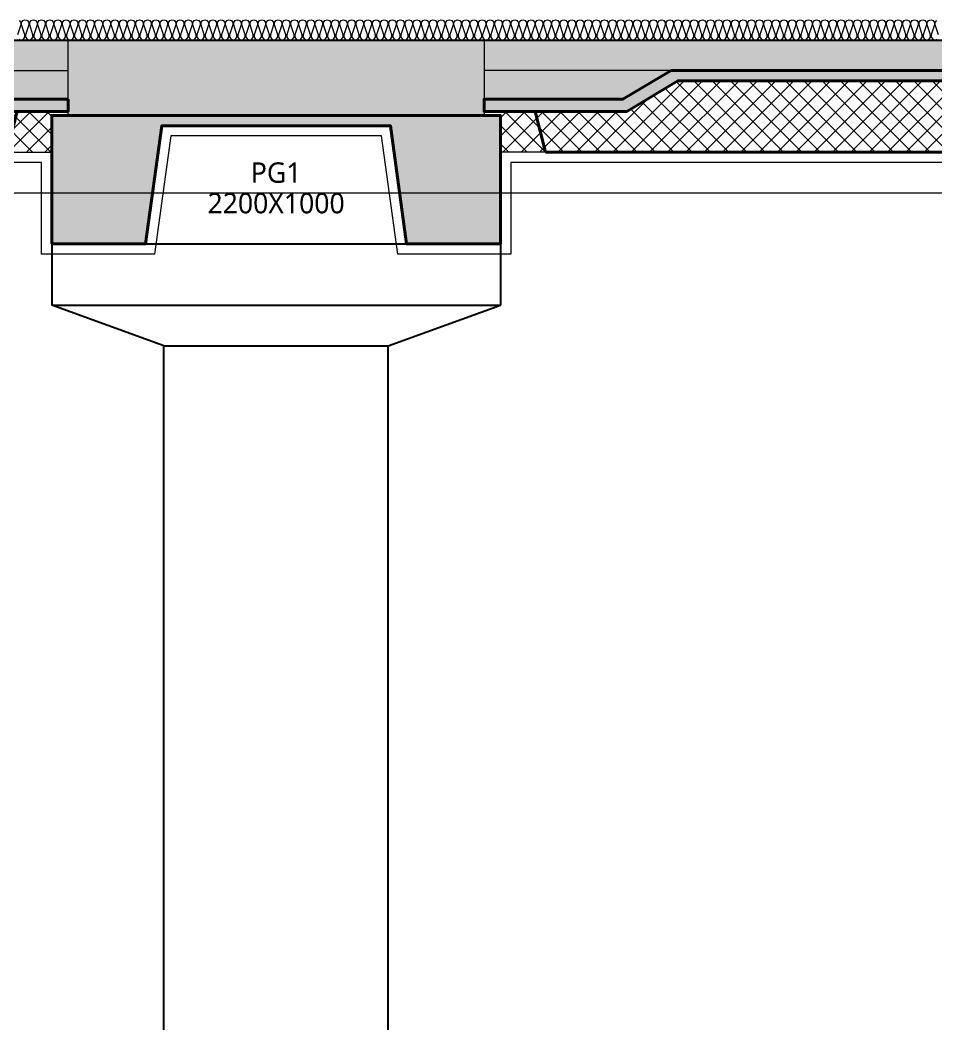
# Model space of a CAD drawing. Header units: millimetres. Extents: x 0 to 420000, y 0 to 297000.
# Drawn here: x 198757 to 203247, y 173424 to 178348 of the extents above; entities that cross this region are included whole.
import ezdxf
from ezdxf.enums import TextEntityAlignment as Align

# ---------------------------------------------------------------- set-up
doc = ezdxf.new("R2010")
doc.units = ezdxf.units.MM
doc.linetypes.add('CEN', pattern=[62, 60, -1, 0, -1])
for name, color, linetype, lineweight in [('A-AXIS-LINE', 1, 'CEN', 15), ('A-CONC-LIN1', 2, 'Continuous', 40), ('A-CONC-LIN2', 7, 'Continuous', 25), ('A-ELEV-LIN2', 7, 'Continuous', 25), ('A-XXXX-INSL1', 15, 'Continuous', 18), ('A-XXXX-INSL2', 8, 'Continuous', 18)]:
    doc.layers.add(name, color=color, linetype=linetype, lineweight=lineweight)
doc.layers.add('A-CONC-SOLD', color=253, linetype='CEN')
doc.layers.add('A-XXXX-NPLT', color=144, linetype='Continuous', lineweight=15, plot=False)
doc.styles.add('맑은고딕', font='')
doc.styles.get('맑은고딕').set_extended_font_data('Malgun Gothic')

# ---------------------------------------------------------------- blocks, each defined once
blk = doc.blocks.new('axis(220316)')
at = {"layer": 'A-AXIS-LINE', "ltscale": 1000}
blk.add_line((4631788.1, -422118.7), (4955413.1, -422118.7), dxfattribs=at)
blk = doc.blocks.new('PG1')
at = {"layer": 'A-CONC-SOLD'}
h = blk.add_hatch(color=256, dxfattribs=at)
h.dxf.hatch_style = 1
h.paths.add_polyline_path([(4800580.6, -237068.7), (4800580.6, -237438.7), (4802620.6, -237438.7), (4802620.6, -237068.7)])
h = blk.add_hatch(color=256, dxfattribs=at)
h.dxf.hatch_style = 1
h.paths.add_polyline_path([(4800500.6, -238068.7), (4800500.6, -237438.7), (4802700.6, -237438.7), (4802700.6, -238068.7), (4802240.6, -238068.7), (4802160.6, -237488.7), (4801040.6, -237488.7), (4800960.6, -238068.7)])
at = {"layer": 'A-CONC-LIN1'}
blk.add_lwpolyline([(4800500.6, -238068.7), (4800500.6, -237438.7), (4802700.6, -237438.7), (4802700.6, -238068.7), (4802240.6, -238068.7), (4802160.6, -237488.7), (4801040.6, -237488.7), (4800960.6, -238068.7), (4800500.6, -238068.7)], dxfattribs=at)
at = {"layer": 'A-CONC-LIN2'}
blk.add_line((4800580.6, -237068.7), (4802620.6, -237068.7), dxfattribs=at)
at = {"layer": 'A-XXXX-NPLT'}
blk.add_lwpolyline([(4802700.6, -238068.7), (4800500.6, -238068.7), (4800500.6, -237438.7), (4800580.6, -237438.7), (4800580.6, -237068.7), (4802620.6, -237068.7), (4802620.6, -237438.7), (4802700.6, -237438.7)], close=True, dxfattribs=at)
at = {"layer": 'A-XXXX-NPLT', "style": '맑은고딕'}
for s, p in [('PG1', (4801600.6, -237718.7)), ('2200X1000', (4801600.6, -237868.7))]:
    blk.add_text(s, height=100, dxfattribs=at).set_placement(p, align=Align.MIDDLE)
blk = doc.blocks.new('PS2(횡)')
at = {"layer": 'A-CONC-SOLD'}
h = blk.add_hatch(color=256, dxfattribs=at)
h.dxf.hatch_style = 1
h.paths.add_polyline_path([(1020, 0), (1020, -290), (1700, -290), (1937.4, -150), (9062.6, -150), (9300, -290), (9980, -290), (9980, 0)])
h = blk.add_hatch(color=256, dxfattribs=at)
h.dxf.hatch_style = 1
h.paths.add_polyline_path([(9980, -290), (9980, -350), (9280, -350), (9030, -200), (1970, -200), (1720, -350), (1020, -350), (1020, -290), (1700, -290), (1937.4, -150), (9062.6, -150), (9300, -290)])
at = {"layer": 'A-XXXX-INSL2'}
h = blk.add_hatch(dxfattribs=at)
h.set_pattern_fill('ANSI37', color=256, scale=20)
h.set_pattern_definition([(45, (-244012.5, -188500), (-44.90128, 44.90128), []), (135, (-244012.5, -188500), (-44.90128, -44.90128), [])])
h.paths.add_polyline_path([(1100, -550), (9900, -550), (9900, -350), (9280, -350), (9030, -200), (1970, -200), (1720, -350), (1100, -350)])
at = {"layer": 'A-CONC-LIN1', "color": 2}
for p, q in [((1320, -550), (1270, -350)), ((9680, -550), (9730, -350)), ((1320, -550), (9680, -550))]:
    blk.add_line(p, q, dxfattribs=at)
blk.add_lwpolyline([(9980, -290), (9980, -350), (9280, -350), (9030, -200), (1970, -200), (1720, -350), (1020, -350), (1020, -290), (1700, -290), (1937.4, -150), (9062.6, -150), (9300, -290)], close=True, dxfattribs=at)
at = {"layer": 'A-CONC-LIN2'}
blk.add_line((1020, 0), (9980, 0), dxfattribs=at)
at = {"layer": 'A-XXXX-INSL2'}
for p, q in [((1320, -550), (1100, -550)), ((9680, -550), (9900, -550))]:
    blk.add_line(p, q, dxfattribs=at)
at = {"layer": 'A-XXXX-NPLT'}
for p, q in [((1937.4, -150), (1020, -150)), ((9062.6, -150), (9980, -150))]:
    blk.add_line(p, q, dxfattribs=at)
at = {"layer": 'A-XXXX-NPLT', "style": '맑은고딕'}
blk.add_text('PS2', height=100, dxfattribs=at).set_placement((5500, -75), align=Align.MIDDLE)
blk = doc.blocks.new('횡3층')
at = {"layer": 'A-ELEV-LIN2'}
for p, q in [((4800500.6, -238318.7), (4802700.6, -238318.7)), ((4800500.6, -238318.7), (4800500.6, -238618.7)), ((4802700.6, -238318.7), (4802700.6, -238618.7)), ((4800500.6, -238618.7), (4802700.6, -238618.7)), ((4801050.6, -238818.7), (4800500.6, -238618.7)), ((4802150.6, -238818.7), (4802700.6, -238618.7)), ((4801050.6, -238818.7), (4802150.6, -238818.7)), ((4801050.6, -247068.7), (4801050.6, -238818.7)), ((4802150.6, -247068.7), (4802150.6, -238818.7))]:
    blk.add_line(p, q, dxfattribs=at)
at = {"layer": 'A-XXXX-INSL1'}
blk.add_lwpolyline([(4811450.6, -237918.7), (4802750.6, -237918.7), (4802750.6, -238368.7), (4802197, -238368.7), (4802117, -237788.7), (4801084.1, -237788.7), (4801004.1, -238368.7), (4800450.6, -238368.7), (4800450.6, -237918.7), (4791750.6, -237918.7)], dxfattribs=at)
at = {"layer": 'A-XXXX-INSL2'}
for points in [[(4800341.6, -237222.7), (4800348.6, -237232.7), (4800348.6, -237243.7), (4800332.6, -237293.7)], [(4800339.6, -237314.7), (4800350.6, -237318.7), (4800361.6, -237314.7), (4800368.6, -237304.7), (4800368.6, -237293.7), (4800352.6, -237243.7), (4800352.6, -237232.7), (4800359.6, -237222.7), (4800370.6, -237218.7), (4800381.6, -237222.7), (4800388.6, -237232.7), (4800388.6, -237243.7), (4800372.6, -237293.7), (4800372.6, -237304.7), (4800379.6, -237314.7), (4800390.6, -237318.7), (4800401.6, -237314.7), (4800408.6, -237304.7), (4800408.6, -237293.7), (4800392.6, -237243.7), (4800392.6, -237232.7), (4800399.6, -237222.7), (4800410.6, -237218.7), (4800421.6, -237222.7), (4800428.6, -237232.7), (4800428.6, -237243.7), (4800412.6, -237293.7), (4800412.6, -237304.7), (4800419.6, -237314.7), (4800430.6, -237318.7), (4800441.6, -237314.7), (4800448.6, -237304.7), (4800448.6, -237293.7), (4800432.6, -237243.7), (4800432.6, -237232.7), (4800439.6, -237222.7), (4800450.6, -237218.7), (4800461.6, -237222.7), (4800468.6, -237232.7), (4800468.6, -237243.7), (4800452.6, -237293.7), (4800452.6, -237304.7), (4800459.6, -237314.7), (4800470.6, -237318.7), (4800481.6, -237314.7), (4800488.6, -237304.7), (4800488.6, -237293.7), (4800472.6, -237243.7), (4800472.6, -237232.7), (4800479.6, -237222.7), (4800490.6, -237218.7), (4800501.6, -237222.7), (4800508.6, -237232.7), (4800508.6, -237243.7), (4800492.6, -237293.7), (4800492.6, -237304.7), (4800499.6, -237314.7), (4800510.6, -237318.7), (4800521.6, -237314.7), (4800528.6, -237304.7), (4800528.6, -237293.7), (4800512.6, -237243.7), (4800512.6, -237232.7), (4800519.6, -237222.7), (4800530.6, -237218.7), (4800541.6, -237222.7), (4800548.6, -237232.7), (4800548.6, -237243.7), (4800532.6, -237293.7), (4800532.6, -237304.7), (4800539.6, -237314.7), (4800550.6, -237318.7), (4800561.6, -237314.7), (4800568.6, -237304.7), (4800568.6, -237293.7), (4800552.6, -237243.7), (4800552.6, -237232.7), (4800559.6, -237222.7), (4800570.6, -237218.7), (4800581.6, -237222.7), (4800588.6, -237232.7), (4800588.6, -237243.7), (4800572.6, -237293.7), (4800572.6, -237304.7), (4800579.6, -237314.7), (4800590.6, -237318.7), (4800601.6, -237314.7), (4800608.6, -237304.7), (4800608.6, -237293.7), (4800592.6, -237243.7), (4800592.6, -237232.7), (4800599.6, -237222.7), (4800610.6, -237218.7), (4800621.6, -237222.7), (4800628.6, -237232.7), (4800628.6, -237243.7), (4800612.6, -237293.7), (4800612.6, -237304.7), (4800619.6, -237314.7), (4800630.6, -237318.7), (4800641.6, -237314.7), (4800648.6, -237304.7), (4800648.6, -237293.7), (4800632.6, -237243.7), (4800632.6, -237232.7), (4800639.6, -237222.7), (4800650.6, -237218.7), (4800661.6, -237222.7), (4800668.6, -237232.7), (4800668.6, -237243.7), (4800652.6, -237293.7), (4800652.6, -237304.7), (4800659.6, -237314.7), (4800670.6, -237318.7), (4800681.6, -237314.7), (4800688.6, -237304.7), (4800688.6, -237293.7), (4800672.6, -237243.7), (4800672.6, -237232.7), (4800679.6, -237222.7), (4800690.6, -237218.7), (4800701.6, -237222.7), (4800708.6, -237232.7), (4800708.6, -237243.7), (4800692.6, -237293.7), (4800692.6, -237304.7), (4800699.6, -237314.7), (4800710.6, -237318.7), (4800721.6, -237314.7), (4800728.6, -237304.7), (4800728.6, -237293.7), (4800712.6, -237243.7), (4800712.6, -237232.7), (4800719.6, -237222.7), (4800730.6, -237218.7), (4800741.6, -237222.7), (4800748.6, -237232.7), (4800748.6, -237243.7), (4800732.6, -237293.7), (4800732.6, -237304.7), (4800739.6, -237314.7), (4800750.6, -237318.7), (4800761.6, -237314.7), (4800768.6, -237304.7), (4800768.6, -237293.7), (4800752.6, -237243.7), (4800752.6, -237232.7), (4800759.6, -237222.7), (4800770.6, -237218.7), (4800781.6, -237222.7), (4800788.6, -237232.7), (4800788.6, -237243.7), (4800772.6, -237293.7), (4800772.6, -237304.7), (4800779.6, -237314.7), (4800790.6, -237318.7), (4800801.6, -237314.7), (4800808.6, -237304.7), (4800808.6, -237293.7), (4800792.6, -237243.7), (4800792.6, -237232.7), (4800799.6, -237222.7), (4800810.6, -237218.7), (4800821.6, -237222.7), (4800828.6, -237232.7), (4800828.6, -237243.7), (4800812.6, -237293.7), (4800812.6, -237304.7), (4800819.6, -237314.7), (4800830.6, -237318.7), (4800841.6, -237314.7), (4800848.6, -237304.7), (4800848.6, -237293.7), (4800832.6, -237243.7), (4800832.6, -237232.7), (4800839.6, -237222.7), (4800850.6, -237218.7), (4800861.6, -237222.7), (4800868.6, -237232.7), (4800868.6, -237243.7), (4800852.6, -237293.7), (4800852.6, -237304.7), (4800859.6, -237314.7), (4800870.6, -237318.7), (4800881.6, -237314.7), (4800888.6, -237304.7), (4800888.6, -237293.7), (4800872.6, -237243.7), (4800872.6, -237232.7), (4800879.6, -237222.7), (4800890.6, -237218.7), (4800901.6, -237222.7), (4800908.6, -237232.7), (4800908.6, -237243.7), (4800892.6, -237293.7), (4800892.6, -237304.7), (4800899.6, -237314.7), (4800910.6, -237318.7), (4800921.6, -237314.7), (4800928.6, -237304.7), (4800928.6, -237293.7), (4800912.6, -237243.7), (4800912.6, -237232.7), (4800919.6, -237222.7), (4800930.6, -237218.7), (4800941.6, -237222.7), (4800948.6, -237232.7), (4800948.6, -237243.7), (4800932.6, -237293.7), (4800932.6, -237304.7), (4800939.6, -237314.7), (4800950.6, -237318.7), (4800961.6, -237314.7), (4800968.6, -237304.7), (4800968.6, -237293.7), (4800952.6, -237243.7), (4800952.6, -237232.7), (4800959.6, -237222.7), (4800970.6, -237218.7), (4800981.6, -237222.7), (4800988.6, -237232.7), (4800988.6, -237243.7), (4800972.6, -237293.7), (4800972.6, -237304.7), (4800979.6, -237314.7), (4800990.6, -237318.7), (4801001.6, -237314.7), (4801008.6, -237304.7), (4801008.6, -237293.7), (4800992.6, -237243.7), (4800992.6, -237232.7), (4800999.6, -237222.7), (4801010.6, -237218.7), (4801021.6, -237222.7), (4801028.6, -237232.7), (4801028.6, -237243.7), (4801012.6, -237293.7), (4801012.6, -237304.7), (4801019.6, -237314.7), (4801030.6, -237318.7), (4801041.6, -237314.7), (4801048.6, -237304.7), (4801048.6, -237293.7), (4801032.6, -237243.7), (4801032.6, -237232.7), (4801039.6, -237222.7), (4801050.6, -237218.7), (4801061.6, -237222.7), (4801068.6, -237232.7), (4801068.6, -237243.7), (4801052.6, -237293.7), (4801052.6, -237304.7), (4801059.6, -237314.7), (4801070.6, -237318.7), (4801081.6, -237314.7), (4801088.6, -237304.7), (4801088.6, -237293.7), (4801072.6, -237243.7), (4801072.6, -237232.7), (4801079.6, -237222.7), (4801090.6, -237218.7), (4801101.6, -237222.7), (4801108.6, -237232.7), (4801108.6, -237243.7), (4801092.6, -237293.7), (4801092.6, -237304.7), (4801099.6, -237314.7), (4801110.6, -237318.7), (4801121.6, -237314.7), (4801128.6, -237304.7), (4801128.6, -237293.7), (4801112.6, -237243.7), (4801112.6, -237232.7), (4801119.6, -237222.7), (4801130.6, -237218.7), (4801141.6, -237222.7), (4801148.6, -237232.7), (4801148.6, -237243.7), (4801132.6, -237293.7), (4801132.6, -237304.7), (4801139.6, -237314.7), (4801150.6, -237318.7), (4801161.6, -237314.7), (4801168.6, -237304.7), (4801168.6, -237293.7), (4801152.6, -237243.7), (4801152.6, -237232.7), (4801159.6, -237222.7), (4801170.6, -237218.7), (4801181.6, -237222.7), (4801188.6, -237232.7), (4801188.6, -237243.7), (4801172.6, -237293.7), (4801172.6, -237304.7), (4801179.6, -237314.7), (4801190.6, -237318.7), (4801201.6, -237314.7), (4801208.6, -237304.7), (4801208.6, -237293.7), (4801192.6, -237243.7), (4801192.6, -237232.7), (4801199.6, -237222.7), (4801210.6, -237218.7), (4801221.6, -237222.7), (4801228.6, -237232.7), (4801228.6, -237243.7), (4801212.6, -237293.7), (4801212.6, -237304.7), (4801219.6, -237314.7), (4801230.6, -237318.7), (4801241.6, -237314.7), (4801248.6, -237304.7), (4801248.6, -237293.7), (4801232.6, -237243.7), (4801232.6, -237232.7), (4801239.6, -237222.7), (4801250.6, -237218.7), (4801261.6, -237222.7), (4801268.6, -237232.7), (4801268.6, -237243.7), (4801252.6, -237293.7), (4801252.6, -237304.7), (4801259.6, -237314.7), (4801270.6, -237318.7), (4801281.6, -237314.7), (4801288.6, -237304.7), (4801288.6, -237293.7), (4801272.6, -237243.7), (4801272.6, -237232.7), (4801279.6, -237222.7), (4801290.6, -237218.7), (4801301.6, -237222.7), (4801308.6, -237232.7), (4801308.6, -237243.7), (4801292.6, -237293.7), (4801292.6, -237304.7), (4801299.6, -237314.7), (4801310.6, -237318.7), (4801321.6, -237314.7), (4801328.6, -237304.7), (4801328.6, -237293.7), (4801312.6, -237243.7), (4801312.6, -237232.7), (4801319.6, -237222.7), (4801330.6, -237218.7), (4801341.6, -237222.7), (4801348.6, -237232.7), (4801348.6, -237243.7), (4801332.6, -237293.7), (4801332.6, -237304.7), (4801339.6, -237314.7), (4801350.6, -237318.7), (4801361.6, -237314.7), (4801368.6, -237304.7), (4801368.6, -237293.7), (4801352.6, -237243.7), (4801352.6, -237232.7), (4801359.6, -237222.7), (4801370.6, -237218.7), (4801381.6, -237222.7), (4801388.6, -237232.7), (4801388.6, -237243.7), (4801372.6, -237293.7), (4801372.6, -237304.7), (4801379.6, -237314.7), (4801390.6, -237318.7), (4801401.6, -237314.7), (4801408.6, -237304.7), (4801408.6, -237293.7), (4801392.6, -237243.7), (4801392.6, -237232.7), (4801399.6, -237222.7), (4801410.6, -237218.7), (4801421.6, -237222.7), (4801428.6, -237232.7), (4801428.6, -237243.7), (4801412.6, -237293.7), (4801412.6, -237304.7), (4801419.6, -237314.7), (4801430.6, -237318.7), (4801441.6, -237314.7), (4801448.6, -237304.7), (4801448.6, -237293.7), (4801432.6, -237243.7), (4801432.6, -237232.7), (4801439.6, -237222.7), (4801450.6, -237218.7), (4801461.6, -237222.7), (4801468.6, -237232.7), (4801468.6, -237243.7), (4801452.6, -237293.7), (4801452.6, -237304.7), (4801459.6, -237314.7), (4801470.6, -237318.7), (4801481.6, -237314.7), (4801488.6, -237304.7), (4801488.6, -237293.7), (4801472.6, -237243.7), (4801472.6, -237232.7), (4801479.6, -237222.7), (4801490.6, -237218.7), (4801501.6, -237222.7), (4801508.6, -237232.7), (4801508.6, -237243.7), (4801492.6, -237293.7), (4801492.6, -237304.7), (4801499.6, -237314.7), (4801510.6, -237318.7), (4801521.6, -237314.7), (4801528.6, -237304.7), (4801528.6, -237293.7), (4801512.6, -237243.7), (4801512.6, -237232.7), (4801519.6, -237222.7), (4801530.6, -237218.7), (4801541.6, -237222.7), (4801548.6, -237232.7), (4801548.6, -237243.7), (4801532.6, -237293.7), (4801532.6, -237304.7), (4801539.6, -237314.7), (4801550.6, -237318.7), (4801561.6, -237314.7), (4801568.6, -237304.7), (4801568.6, -237293.7), (4801552.6, -237243.7), (4801552.6, -237232.7), (4801559.6, -237222.7), (4801570.6, -237218.7), (4801581.6, -237222.7), (4801588.6, -237232.7), (4801588.6, -237243.7), (4801572.6, -237293.7), (4801572.6, -237304.7), (4801579.6, -237314.7), (4801590.6, -237318.7), (4801601.6, -237314.7), (4801608.6, -237304.7), (4801608.6, -237293.7), (4801592.6, -237243.7), (4801592.6, -237232.7), (4801599.6, -237222.7), (4801610.6, -237218.7), (4801621.6, -237222.7), (4801628.6, -237232.7), (4801628.6, -237243.7), (4801612.6, -237293.7), (4801612.6, -237304.7), (4801619.6, -237314.7), (4801630.6, -237318.7), (4801641.6, -237314.7), (4801648.6, -237304.7), (4801648.6, -237293.7), (4801632.6, -237243.7), (4801632.6, -237232.7), (4801639.6, -237222.7), (4801650.6, -237218.7), (4801661.6, -237222.7), (4801668.6, -237232.7), (4801668.6, -237243.7), (4801652.6, -237293.7), (4801652.6, -237304.7), (4801659.6, -237314.7), (4801670.6, -237318.7), (4801681.6, -237314.7), (4801688.6, -237304.7), (4801688.6, -237293.7), (4801672.6, -237243.7), (4801672.6, -237232.7), (4801679.6, -237222.7), (4801690.6, -237218.7), (4801701.6, -237222.7), (4801708.6, -237232.7), (4801708.6, -237243.7), (4801692.6, -237293.7), (4801692.6, -237304.7), (4801699.6, -237314.7), (4801710.6, -237318.7), (4801721.6, -237314.7), (4801728.6, -237304.7), (4801728.6, -237293.7), (4801712.6, -237243.7), (4801712.6, -237232.7), (4801719.6, -237222.7), (4801730.6, -237218.7), (4801741.6, -237222.7), (4801748.6, -237232.7), (4801748.6, -237243.7), (4801732.6, -237293.7), (4801732.6, -237304.7), (4801739.6, -237314.7), (4801750.6, -237318.7), (4801761.6, -237314.7), (4801768.6, -237304.7), (4801768.6, -237293.7), (4801752.6, -237243.7), (4801752.6, -237232.7), (4801759.6, -237222.7), (4801770.6, -237218.7), (4801781.6, -237222.7), (4801788.6, -237232.7), (4801788.6, -237243.7), (4801772.6, -237293.7), (4801772.6, -237304.7), (4801779.6, -237314.7), (4801790.6, -237318.7), (4801801.6, -237314.7), (4801808.6, -237304.7), (4801808.6, -237293.7), (4801792.6, -237243.7), (4801792.6, -237232.7), (4801799.6, -237222.7), (4801810.6, -237218.7), (4801821.6, -237222.7), (4801828.6, -237232.7), (4801828.6, -237243.7), (4801812.6, -237293.7), (4801812.6, -237304.7), (4801819.6, -237314.7), (4801830.6, -237318.7), (4801841.6, -237314.7), (4801848.6, -237304.7), (4801848.6, -237293.7), (4801832.6, -237243.7), (4801832.6, -237232.7), (4801839.6, -237222.7), (4801850.6, -237218.7), (4801861.6, -237222.7), (4801868.6, -237232.7), (4801868.6, -237243.7), (4801852.6, -237293.7), (4801852.6, -237304.7), (4801859.6, -237314.7), (4801870.6, -237318.7), (4801881.6, -237314.7), (4801888.6, -237304.7), (4801888.6, -237293.7), (4801872.6, -237243.7), (4801872.6, -237232.7), (4801879.6, -237222.7), (4801890.6, -237218.7), (4801901.6, -237222.7), (4801908.6, -237232.7), (4801908.6, -237243.7), (4801892.6, -237293.7), (4801892.6, -237304.7), (4801899.6, -237314.7), (4801910.6, -237318.7), (4801921.6, -237314.7), (4801928.6, -237304.7), (4801928.6, -237293.7), (4801912.6, -237243.7), (4801912.6, -237232.7), (4801919.6, -237222.7), (4801930.6, -237218.7), (4801941.6, -237222.7), (4801948.6, -237232.7), (4801948.6, -237243.7), (4801932.6, -237293.7), (4801932.6, -237304.7), (4801939.6, -237314.7), (4801950.6, -237318.7), (4801961.6, -237314.7), (4801968.6, -237304.7), (4801968.6, -237293.7), (4801952.6, -237243.7), (4801952.6, -237232.7), (4801959.6, -237222.7), (4801970.6, -237218.7), (4801981.6, -237222.7), (4801988.6, -237232.7), (4801988.6, -237243.7), (4801972.6, -237293.7), (4801972.6, -237304.7), (4801979.6, -237314.7), (4801990.6, -237318.7), (4802001.6, -237314.7), (4802008.6, -237304.7), (4802008.6, -237293.7), (4801992.6, -237243.7), (4801992.6, -237232.7), (4801999.6, -237222.7), (4802010.6, -237218.7), (4802021.6, -237222.7), (4802028.6, -237232.7), (4802028.6, -237243.7), (4802012.6, -237293.7), (4802012.6, -237304.7), (4802019.6, -237314.7), (4802030.6, -237318.7), (4802041.6, -237314.7), (4802048.6, -237304.7), (4802048.6, -237293.7), (4802032.6, -237243.7), (4802032.6, -237232.7), (4802039.6, -237222.7), (4802050.6, -237218.7), (4802061.6, -237222.7), (4802068.6, -237232.7), (4802068.6, -237243.7), (4802052.6, -237293.7), (4802052.6, -237304.7), (4802059.6, -237314.7), (4802070.6, -237318.7), (4802081.6, -237314.7), (4802088.6, -237304.7), (4802088.6, -237293.7), (4802072.6, -237243.7), (4802072.6, -237232.7), (4802079.6, -237222.7), (4802090.6, -237218.7), (4802101.6, -237222.7), (4802108.6, -237232.7), (4802108.6, -237243.7), (4802092.6, -237293.7), (4802092.6, -237304.7), (4802099.6, -237314.7), (4802110.6, -237318.7), (4802121.6, -237314.7), (4802128.6, -237304.7), (4802128.6, -237293.7), (4802112.6, -237243.7), (4802112.6, -237232.7), (4802119.6, -237222.7), (4802130.6, -237218.7), (4802141.6, -237222.7), (4802148.6, -237232.7), (4802148.6, -237243.7), (4802132.6, -237293.7), (4802132.6, -237304.7), (4802139.6, -237314.7), (4802150.6, -237318.7), (4802161.6, -237314.7), (4802168.6, -237304.7), (4802168.6, -237293.7), (4802152.6, -237243.7), (4802152.6, -237232.7), (4802159.6, -237222.7), (4802170.6, -237218.7), (4802181.6, -237222.7), (4802188.6, -237232.7), (4802188.6, -237243.7), (4802172.6, -237293.7), (4802172.6, -237304.7), (4802179.6, -237314.7), (4802190.6, -237318.7), (4802201.6, -237314.7), (4802208.6, -237304.7), (4802208.6, -237293.7), (4802192.6, -237243.7), (4802192.6, -237232.7), (4802199.6, -237222.7), (4802210.6, -237218.7), (4802221.6, -237222.7), (4802228.6, -237232.7), (4802228.6, -237243.7), (4802212.6, -237293.7), (4802212.6, -237304.7), (4802219.6, -237314.7), (4802230.6, -237318.7), (4802241.6, -237314.7), (4802248.6, -237304.7), (4802248.6, -237293.7), (4802232.6, -237243.7), (4802232.6, -237232.7), (4802239.6, -237222.7), (4802250.6, -237218.7), (4802261.6, -237222.7), (4802268.6, -237232.7), (4802268.6, -237243.7), (4802252.6, -237293.7), (4802252.6, -237304.7), (4802259.6, -237314.7), (4802270.6, -237318.7), (4802281.6, -237314.7), (4802288.6, -237304.7), (4802288.6, -237293.7), (4802272.6, -237243.7), (4802272.6, -237232.7), (4802279.6, -237222.7), (4802290.6, -237218.7), (4802301.6, -237222.7), (4802308.6, -237232.7), (4802308.6, -237243.7), (4802292.6, -237293.7), (4802292.6, -237304.7), (4802299.6, -237314.7), (4802310.6, -237318.7), (4802321.6, -237314.7), (4802328.6, -237304.7), (4802328.6, -237293.7), (4802312.6, -237243.7), (4802312.6, -237232.7), (4802319.6, -237222.7), (4802330.6, -237218.7), (4802341.6, -237222.7), (4802348.6, -237232.7), (4802348.6, -237243.7), (4802332.6, -237293.7), (4802332.6, -237304.7), (4802339.6, -237314.7), (4802350.6, -237318.7), (4802361.6, -237314.7), (4802368.6, -237304.7), (4802368.6, -237293.7), (4802352.6, -237243.7), (4802352.6, -237232.7), (4802359.6, -237222.7), (4802370.6, -237218.7), (4802381.6, -237222.7), (4802388.6, -237232.7), (4802388.6, -237243.7), (4802372.6, -237293.7), (4802372.6, -237304.7), (4802379.6, -237314.7), (4802390.6, -237318.7), (4802401.6, -237314.7), (4802408.6, -237304.7), (4802408.6, -237293.7), (4802392.6, -237243.7), (4802392.6, -237232.7), (4802399.6, -237222.7), (4802410.6, -237218.7), (4802421.6, -237222.7), (4802428.6, -237232.7), (4802428.6, -237243.7), (4802412.6, -237293.7), (4802412.6, -237304.7), (4802419.6, -237314.7), (4802430.6, -237318.7), (4802441.6, -237314.7), (4802448.6, -237304.7), (4802448.6, -237293.7), (4802432.6, -237243.7), (4802432.6, -237232.7), (4802439.6, -237222.7), (4802450.6, -237218.7), (4802461.6, -237222.7), (4802468.6, -237232.7), (4802468.6, -237243.7), (4802452.6, -237293.7), (4802452.6, -237304.7), (4802459.6, -237314.7), (4802470.6, -237318.7), (4802481.6, -237314.7), (4802488.6, -237304.7), (4802488.6, -237293.7), (4802472.6, -237243.7), (4802472.6, -237232.7), (4802479.6, -237222.7), (4802490.6, -237218.7), (4802501.6, -237222.7), (4802508.6, -237232.7), (4802508.6, -237243.7), (4802492.6, -237293.7), (4802492.6, -237304.7), (4802499.6, -237314.7), (4802510.6, -237318.7), (4802521.6, -237314.7), (4802528.6, -237304.7), (4802528.6, -237293.7), (4802512.6, -237243.7), (4802512.6, -237232.7), (4802519.6, -237222.7), (4802530.6, -237218.7), (4802541.6, -237222.7), (4802548.6, -237232.7), (4802548.6, -237243.7), (4802532.6, -237293.7), (4802532.6, -237304.7), (4802539.6, -237314.7), (4802550.6, -237318.7), (4802561.6, -237314.7), (4802568.6, -237304.7), (4802568.6, -237293.7), (4802552.6, -237243.7), (4802552.6, -237232.7), (4802559.6, -237222.7), (4802570.6, -237218.7), (4802581.6, -237222.7), (4802588.6, -237232.7), (4802588.6, -237243.7), (4802572.6, -237293.7), (4802572.6, -237304.7), (4802579.6, -237314.7), (4802590.6, -237318.7), (4802601.6, -237314.7), (4802608.6, -237304.7), (4802608.6, -237293.7), (4802592.6, -237243.7), (4802592.6, -237232.7), (4802599.6, -237222.7), (4802610.6, -237218.7), (4802621.6, -237222.7), (4802628.6, -237232.7), (4802628.6, -237243.7), (4802612.6, -237293.7), (4802612.6, -237304.7), (4802619.6, -237314.7), (4802630.6, -237318.7), (4802641.6, -237314.7), (4802648.6, -237304.7), (4802648.6, -237293.7), (4802632.6, -237243.7), (4802632.6, -237232.7), (4802639.6, -237222.7), (4802650.6, -237218.7), (4802661.6, -237222.7), (4802668.6, -237232.7), (4802668.6, -237243.7), (4802652.6, -237293.7), (4802652.6, -237304.7), (4802659.6, -237314.7), (4802670.6, -237318.7), (4802681.6, -237314.7), (4802688.6, -237304.7), (4802688.6, -237293.7), (4802672.6, -237243.7), (4802672.6, -237232.7), (4802679.6, -237222.7), (4802690.6, -237218.7), (4802701.6, -237222.7), (4802708.6, -237232.7), (4802708.6, -237243.7), (4802692.6, -237293.7), (4802692.6, -237304.7), (4802699.6, -237314.7), (4802710.6, -237318.7), (4802721.6, -237314.7), (4802728.6, -237304.7), (4802728.6, -237293.7), (4802712.6, -237243.7), (4802712.6, -237232.7), (4802719.6, -237222.7), (4802730.6, -237218.7), (4802741.6, -237222.7), (4802748.6, -237232.7), (4802748.6, -237243.7), (4802732.6, -237293.7), (4802732.6, -237304.7), (4802739.6, -237314.7), (4802750.6, -237318.7), (4802761.6, -237314.7), (4802768.6, -237304.7), (4802768.6, -237293.7), (4802752.6, -237243.7), (4802752.6, -237232.7), (4802759.6, -237222.7), (4802770.6, -237218.7), (4802781.6, -237222.7), (4802788.6, -237232.7), (4802788.6, -237243.7), (4802772.6, -237293.7), (4802772.6, -237304.7), (4802779.6, -237314.7), (4802790.6, -237318.7), (4802801.6, -237314.7), (4802808.6, -237304.7), (4802808.6, -237293.7), (4802792.6, -237243.7), (4802792.6, -237232.7), (4802799.6, -237222.7), (4802810.6, -237218.7), (4802821.6, -237222.7), (4802828.6, -237232.7), (4802828.6, -237243.7), (4802812.6, -237293.7), (4802812.6, -237304.7), (4802819.6, -237314.7), (4802830.6, -237318.7), (4802841.6, -237314.7), (4802848.6, -237304.7), (4802848.6, -237293.7), (4802832.6, -237243.7), (4802832.6, -237232.7), (4802839.6, -237222.7), (4802850.6, -237218.7), (4802861.6, -237222.7), (4802868.6, -237232.7), (4802868.6, -237243.7), (4802852.6, -237293.7), (4802852.6, -237304.7), (4802859.6, -237314.7), (4802870.6, -237318.7), (4802881.6, -237314.7), (4802888.6, -237304.7), (4802888.6, -237293.7), (4802872.6, -237243.7), (4802872.6, -237232.7), (4802879.6, -237222.7), (4802890.6, -237218.7), (4802901.6, -237222.7), (4802908.6, -237232.7), (4802908.6, -237243.7), (4802892.6, -237293.7), (4802892.6, -237304.7), (4802899.6, -237314.7), (4802910.6, -237318.7), (4802921.6, -237314.7), (4802928.6, -237304.7), (4802928.6, -237293.7), (4802912.6, -237243.7), (4802912.6, -237232.7), (4802919.6, -237222.7), (4802930.6, -237218.7), (4802941.6, -237222.7), (4802948.6, -237232.7), (4802948.6, -237243.7), (4802932.6, -237293.7), (4802932.6, -237304.7), (4802939.6, -237314.7), (4802950.6, -237318.7), (4802961.6, -237314.7), (4802968.6, -237304.7), (4802968.6, -237293.7), (4802952.6, -237243.7), (4802952.6, -237232.7), (4802959.6, -237222.7), (4802970.6, -237218.7), (4802981.6, -237222.7), (4802988.6, -237232.7), (4802988.6, -237243.7), (4802972.6, -237293.7), (4802972.6, -237304.7), (4802979.6, -237314.7), (4802990.6, -237318.7), (4803001.6, -237314.7), (4803008.6, -237304.7), (4803008.6, -237293.7), (4802992.6, -237243.7), (4802992.6, -237232.7), (4802999.6, -237222.7), (4803010.6, -237218.7), (4803021.6, -237222.7), (4803028.6, -237232.7), (4803028.6, -237243.7), (4803012.6, -237293.7), (4803012.6, -237304.7), (4803019.6, -237314.7), (4803030.6, -237318.7), (4803041.6, -237314.7), (4803048.6, -237304.7), (4803048.6, -237293.7), (4803032.6, -237243.7), (4803032.6, -237232.7), (4803039.6, -237222.7), (4803050.6, -237218.7), (4803061.6, -237222.7), (4803068.6, -237232.7), (4803068.6, -237243.7), (4803052.6, -237293.7), (4803052.6, -237304.7), (4803059.6, -237314.7), (4803070.6, -237318.7), (4803081.6, -237314.7), (4803088.6, -237304.7), (4803088.6, -237293.7), (4803072.6, -237243.7), (4803072.6, -237232.7), (4803079.6, -237222.7), (4803090.6, -237218.7), (4803101.6, -237222.7), (4803108.6, -237232.7), (4803108.6, -237243.7), (4803092.6, -237293.7), (4803092.6, -237304.7), (4803099.6, -237314.7), (4803110.6, -237318.7), (4803121.6, -237314.7), (4803128.6, -237304.7), (4803128.6, -237293.7), (4803112.6, -237243.7), (4803112.6, -237232.7), (4803119.6, -237222.7), (4803130.6, -237218.7), (4803141.6, -237222.7), (4803148.6, -237232.7), (4803148.6, -237243.7), (4803132.6, -237293.7), (4803132.6, -237304.7), (4803139.6, -237314.7), (4803150.6, -237318.7), (4803161.6, -237314.7), (4803168.6, -237304.7), (4803168.6, -237293.7), (4803152.6, -237243.7), (4803152.6, -237232.7), (4803159.6, -237222.7), (4803170.6, -237218.7), (4803181.6, -237222.7), (4803188.6, -237232.7), (4803188.6, -237243.7), (4803172.6, -237293.7), (4803172.6, -237304.7), (4803179.6, -237314.7), (4803190.6, -237318.7), (4803201.6, -237314.7), (4803208.6, -237304.7), (4803208.6, -237293.7), (4803192.6, -237243.7), (4803192.6, -237232.7), (4803199.6, -237222.7), (4803210.6, -237218.7), (4803221.6, -237222.7), (4803228.6, -237232.7), (4803228.6, -237243.7), (4803212.6, -237293.7), (4803212.6, -237304.7), (4803219.6, -237314.7), (4803230.6, -237318.7), (4803241.6, -237314.7), (4803248.6, -237304.7), (4803248.6, -237293.7), (4803232.6, -237243.7), (4803232.6, -237232.7), (4803239.6, -237222.7), (4803250.6, -237218.7), (4803261.6, -237222.7), (4803268.6, -237232.7), (4803268.6, -237243.7), (4803252.6, -237293.7), (4803252.6, -237304.7), (4803259.6, -237314.7), (4803270.6, -237318.7), (4803281.6, -237314.7), (4803288.6, -237304.7), (4803288.6, -237293.7), (4803272.6, -237243.7), (4803272.6, -237232.7), (4803279.6, -237222.7), (4803290.6, -237218.7), (4803301.6, -237222.7), (4803308.6, -237232.7), (4803308.6, -237243.7), (4803292.6, -237293.7), (4803292.6, -237304.7), (4803299.6, -237314.7), (4803310.6, -237318.7), (4803321.6, -237314.7), (4803328.6, -237304.7), (4803328.6, -237293.7), (4803312.6, -237243.7), (4803312.6, -237232.7), (4803319.6, -237222.7), (4803330.6, -237218.7), (4803341.6, -237222.7), (4803348.6, -237232.7), (4803348.6, -237243.7), (4803332.6, -237293.7), (4803332.6, -237304.7), (4803339.6, -237314.7), (4803350.6, -237318.7), (4803361.6, -237314.7), (4803368.6, -237304.7), (4803368.6, -237293.7), (4803352.6, -237243.7), (4803352.6, -237232.7), (4803359.6, -237222.7), (4803370.6, -237218.7), (4803381.6, -237222.7), (4803388.6, -237232.7), (4803388.6, -237243.7), (4803372.6, -237293.7), (4803372.6, -237304.7), (4803379.6, -237314.7), (4803390.6, -237318.7), (4803401.6, -237314.7), (4803408.6, -237304.7), (4803408.6, -237293.7), (4803392.6, -237243.7), (4803392.6, -237232.7), (4803399.6, -237222.7), (4803410.6, -237218.7), (4803421.6, -237222.7), (4803428.6, -237232.7), (4803428.6, -237243.7), (4803412.6, -237293.7), (4803412.6, -237304.7), (4803419.6, -237314.7), (4803430.6, -237318.7), (4803441.6, -237314.7), (4803448.6, -237304.7), (4803448.6, -237293.7), (4803432.6, -237243.7), (4803432.6, -237232.7), (4803439.6, -237222.7), (4803450.6, -237218.7), (4803461.6, -237222.7), (4803468.6, -237232.7), (4803468.6, -237243.7), (4803452.6, -237293.7), (4803452.6, -237304.7), (4803459.6, -237314.7), (4803470.6, -237318.7), (4803481.6, -237314.7), (4803488.6, -237304.7), (4803488.6, -237293.7), (4803472.6, -237243.7), (4803472.6, -237232.7), (4803479.6, -237222.7), (4803490.6, -237218.7), (4803501.6, -237222.7), (4803508.6, -237232.7), (4803508.6, -237243.7), (4803492.6, -237293.7), (4803492.6, -237304.7), (4803499.6, -237314.7), (4803510.6, -237318.7), (4803521.6, -237314.7), (4803528.6, -237304.7), (4803528.6, -237293.7), (4803512.6, -237243.7), (4803512.6, -237232.7), (4803519.6, -237222.7), (4803530.6, -237218.7), (4803541.6, -237222.7), (4803548.6, -237232.7), (4803548.6, -237243.7), (4803532.6, -237293.7), (4803532.6, -237304.7), (4803539.6, -237314.7), (4803550.6, -237318.7), (4803561.6, -237314.7), (4803568.6, -237304.7), (4803568.6, -237293.7), (4803552.6, -237243.7), (4803552.6, -237232.7), (4803559.6, -237222.7), (4803570.6, -237218.7), (4803581.6, -237222.7), (4803588.6, -237232.7), (4803588.6, -237243.7), (4803572.6, -237293.7), (4803572.6, -237304.7), (4803579.6, -237314.7), (4803590.6, -237318.7), (4803601.6, -237314.7), (4803608.6, -237304.7), (4803608.6, -237293.7), (4803592.6, -237243.7), (4803592.6, -237232.7), (4803599.6, -237222.7), (4803610.6, -237218.7), (4803621.6, -237222.7), (4803628.6, -237232.7), (4803628.6, -237243.7), (4803612.6, -237293.7), (4803612.6, -237304.7), (4803619.6, -237314.7), (4803630.6, -237318.7), (4803641.6, -237314.7), (4803648.6, -237304.7), (4803648.6, -237293.7), (4803632.6, -237243.7), (4803632.6, -237232.7), (4803639.6, -237222.7), (4803650.6, -237218.7), (4803661.6, -237222.7), (4803668.6, -237232.7), (4803668.6, -237243.7), (4803652.6, -237293.7), (4803652.6, -237304.7), (4803659.6, -237314.7), (4803670.6, -237318.7), (4803681.6, -237314.7), (4803688.6, -237304.7), (4803688.6, -237293.7), (4803672.6, -237243.7), (4803672.6, -237232.7), (4803679.6, -237222.7), (4803690.6, -237218.7), (4803701.6, -237222.7), (4803708.6, -237232.7), (4803708.6, -237243.7), (4803692.6, -237293.7), (4803692.6, -237304.7), (4803699.6, -237314.7), (4803710.6, -237318.7), (4803721.6, -237314.7), (4803728.6, -237304.7), (4803728.6, -237293.7), (4803712.6, -237243.7), (4803712.6, -237232.7), (4803719.6, -237222.7), (4803730.6, -237218.7), (4803741.6, -237222.7), (4803748.6, -237232.7), (4803748.6, -237243.7), (4803732.6, -237293.7), (4803732.6, -237304.7), (4803739.6, -237314.7), (4803750.6, -237318.7), (4803761.6, -237314.7), (4803768.6, -237304.7), (4803768.6, -237293.7), (4803752.6, -237243.7), (4803752.6, -237232.7), (4803759.6, -237222.7), (4803770.6, -237218.7), (4803781.6, -237222.7), (4803788.6, -237232.7), (4803788.6, -237243.7), (4803772.6, -237293.7), (4803772.6, -237304.7), (4803779.6, -237314.7), (4803790.6, -237318.7), (4803801.6, -237314.7), (4803808.6, -237304.7), (4803808.6, -237293.7), (4803792.6, -237243.7), (4803792.6, -237232.7), (4803799.6, -237222.7), (4803810.6, -237218.7), (4803821.6, -237222.7), (4803828.6, -237232.7), (4803828.6, -237243.7), (4803812.6, -237293.7), (4803812.6, -237304.7), (4803819.6, -237314.7), (4803830.6, -237318.7), (4803841.6, -237314.7), (4803848.6, -237304.7), (4803848.6, -237293.7), (4803832.6, -237243.7), (4803832.6, -237232.7), (4803839.6, -237222.7), (4803850.6, -237218.7), (4803861.6, -237222.7), (4803868.6, -237232.7), (4803868.6, -237243.7), (4803852.6, -237293.7), (4803852.6, -237304.7), (4803859.6, -237314.7), (4803870.6, -237318.7), (4803881.6, -237314.7), (4803888.6, -237304.7), (4803888.6, -237293.7), (4803872.6, -237243.7), (4803872.6, -237232.7), (4803879.6, -237222.7), (4803890.6, -237218.7), (4803901.6, -237222.7), (4803908.6, -237232.7), (4803908.6, -237243.7), (4803892.6, -237293.7), (4803892.6, -237304.7), (4803899.6, -237314.7), (4803910.6, -237318.7), (4803921.6, -237314.7), (4803928.6, -237304.7), (4803928.6, -237293.7), (4803912.6, -237243.7), (4803912.6, -237232.7), (4803919.6, -237222.7), (4803930.6, -237218.7), (4803941.6, -237222.7), (4803948.6, -237232.7), (4803948.6, -237243.7), (4803932.6, -237293.7), (4803932.6, -237304.7), (4803939.6, -237314.7), (4803950.6, -237318.7), (4803961.6, -237314.7), (4803968.6, -237304.7), (4803968.6, -237293.7), (4803952.6, -237243.7), (4803952.6, -237232.7), (4803959.6, -237222.7), (4803970.6, -237218.7), (4803981.6, -237222.7), (4803988.6, -237232.7), (4803988.6, -237243.7), (4803972.6, -237293.7), (4803972.6, -237304.7), (4803979.6, -237314.7), (4803990.6, -237318.7), (4804001.6, -237314.7), (4804008.6, -237304.7), (4804008.6, -237293.7), (4803992.6, -237243.7), (4803992.6, -237232.7), (4803999.6, -237222.7), (4804010.6, -237218.7), (4804021.6, -237222.7), (4804028.6, -237232.7), (4804028.6, -237243.7), (4804012.6, -237293.7), (4804012.6, -237304.7), (4804019.6, -237314.7), (4804030.6, -237318.7), (4804041.6, -237314.7), (4804048.6, -237304.7), (4804048.6, -237293.7), (4804032.6, -237243.7), (4804032.6, -237232.7), (4804039.6, -237222.7), (4804050.6, -237218.7), (4804061.6, -237222.7), (4804068.6, -237232.7), (4804068.6, -237243.7), (4804052.6, -237293.7), (4804052.6, -237304.7), (4804059.6, -237314.7), (4804070.6, -237318.7), (4804081.6, -237314.7), (4804088.6, -237304.7), (4804088.6, -237293.7), (4804072.6, -237243.7), (4804072.6, -237232.7), (4804079.6, -237222.7), (4804090.6, -237218.7), (4804101.6, -237222.7), (4804108.6, -237232.7), (4804108.6, -237243.7), (4804092.6, -237293.7), (4804092.6, -237304.7), (4804099.6, -237314.7), (4804110.6, -237318.7), (4804121.6, -237314.7), (4804128.6, -237304.7), (4804128.6, -237293.7), (4804112.6, -237243.7), (4804112.6, -237232.7), (4804119.6, -237222.7), (4804130.6, -237218.7), (4804141.6, -237222.7), (4804148.6, -237232.7), (4804148.6, -237243.7), (4804132.6, -237293.7), (4804132.6, -237304.7), (4804139.6, -237314.7), (4804150.6, -237318.7), (4804161.6, -237314.7), (4804168.6, -237304.7), (4804168.6, -237293.7), (4804152.6, -237243.7), (4804152.6, -237232.7), (4804159.6, -237222.7), (4804170.6, -237218.7), (4804181.6, -237222.7), (4804188.6, -237232.7), (4804188.6, -237243.7), (4804172.6, -237293.7), (4804172.6, -237304.7), (4804179.6, -237314.7), (4804190.6, -237318.7), (4804201.6, -237314.7), (4804208.6, -237304.7), (4804208.6, -237293.7), (4804192.6, -237243.7), (4804192.6, -237232.7), (4804199.6, -237222.7), (4804210.6, -237218.7), (4804221.6, -237222.7), (4804228.6, -237232.7), (4804228.6, -237243.7), (4804212.6, -237293.7), (4804212.6, -237304.7), (4804219.6, -237314.7), (4804230.6, -237318.7), (4804241.6, -237314.7), (4804248.6, -237304.7), (4804248.6, -237293.7), (4804232.6, -237243.7), (4804232.6, -237232.7), (4804239.6, -237222.7), (4804250.6, -237218.7), (4804261.6, -237222.7), (4804268.6, -237232.7), (4804268.6, -237243.7), (4804252.6, -237293.7), (4804252.6, -237304.7), (4804259.6, -237314.7), (4804270.6, -237318.7), (4804281.6, -237314.7), (4804288.6, -237304.7), (4804288.6, -237293.7), (4804272.6, -237243.7), (4804272.6, -237232.7), (4804279.6, -237222.7), (4804290.6, -237218.7), (4804301.6, -237222.7), (4804308.6, -237232.7), (4804308.6, -237243.7), (4804292.6, -237293.7), (4804292.6, -237304.7), (4804299.6, -237314.7), (4804310.6, -237318.7), (4804321.6, -237314.7), (4804328.6, -237304.7), (4804328.6, -237293.7), (4804312.6, -237243.7), (4804312.6, -237232.7), (4804319.6, -237222.7), (4804330.6, -237218.7), (4804341.6, -237222.7), (4804348.6, -237232.7), (4804348.6, -237243.7), (4804332.6, -237293.7), (4804332.6, -237304.7), (4804339.6, -237314.7), (4804350.6, -237318.7), (4804361.6, -237314.7), (4804368.6, -237304.7), (4804368.6, -237293.7), (4804352.6, -237243.7), (4804352.6, -237232.7), (4804359.6, -237222.7), (4804370.6, -237218.7), (4804381.6, -237222.7), (4804388.6, -237232.7), (4804388.6, -237243.7), (4804372.6, -237293.7), (4804372.6, -237304.7), (4804379.6, -237314.7), (4804390.6, -237318.7), (4804401.6, -237314.7), (4804408.6, -237304.7), (4804408.6, -237293.7), (4804392.6, -237243.7), (4804392.6, -237232.7), (4804399.6, -237222.7), (4804410.6, -237218.7), (4804421.6, -237222.7), (4804428.6, -237232.7), (4804428.6, -237243.7), (4804412.6, -237293.7), (4804412.6, -237304.7), (4804419.6, -237314.7), (4804430.6, -237318.7), (4804441.6, -237314.7), (4804448.6, -237304.7), (4804448.6, -237293.7), (4804432.6, -237243.7), (4804432.6, -237232.7), (4804439.6, -237222.7), (4804450.6, -237218.7), (4804461.6, -237222.7), (4804468.6, -237232.7), (4804468.6, -237243.7), (4804452.6, -237293.7), (4804452.6, -237304.7), (4804459.6, -237314.7), (4804470.6, -237318.7), (4804481.6, -237314.7), (4804488.6, -237304.7), (4804488.6, -237293.7), (4804472.6, -237243.7), (4804472.6, -237232.7), (4804479.6, -237222.7), (4804490.6, -237218.7), (4804501.6, -237222.7), (4804508.6, -237232.7), (4804508.6, -237243.7), (4804492.6, -237293.7), (4804492.6, -237304.7), (4804499.6, -237314.7), (4804510.6, -237318.7), (4804521.6, -237314.7), (4804528.6, -237304.7), (4804528.6, -237293.7), (4804512.6, -237243.7), (4804512.6, -237232.7), (4804519.6, -237222.7), (4804530.6, -237218.7), (4804541.6, -237222.7), (4804548.6, -237232.7), (4804548.6, -237243.7), (4804532.6, -237293.7), (4804532.6, -237304.7), (4804539.6, -237314.7), (4804550.6, -237318.7), (4804561.6, -237314.7), (4804568.6, -237304.7), (4804568.6, -237293.7), (4804552.6, -237243.7), (4804552.6, -237232.7), (4804559.6, -237222.7), (4804570.6, -237218.7), (4804581.6, -237222.7), (4804588.6, -237232.7), (4804588.6, -237243.7), (4804572.6, -237293.7), (4804572.6, -237304.7), (4804579.6, -237314.7), (4804590.6, -237318.7), (4804601.6, -237314.7), (4804608.6, -237304.7), (4804608.6, -237293.7), (4804592.6, -237243.7), (4804592.6, -237232.7), (4804599.6, -237222.7), (4804610.6, -237218.7), (4804621.6, -237222.7), (4804628.6, -237232.7), (4804628.6, -237243.7), (4804612.6, -237293.7), (4804612.6, -237304.7), (4804619.6, -237314.7), (4804630.6, -237318.7), (4804641.6, -237314.7), (4804648.6, -237304.7), (4804648.6, -237293.7), (4804632.6, -237243.7), (4804632.6, -237232.7), (4804639.6, -237222.7), (4804650.6, -237218.7), (4804661.6, -237222.7), (4804668.6, -237232.7), (4804668.6, -237243.7), (4804652.6, -237293.7), (4804652.6, -237304.7), (4804659.6, -237314.7), (4804670.6, -237318.7), (4804681.6, -237314.7), (4804688.6, -237304.7), (4804688.6, -237293.7), (4804672.6, -237243.7), (4804672.6, -237232.7), (4804679.6, -237222.7), (4804690.6, -237218.7), (4804701.6, -237222.7), (4804708.6, -237232.7), (4804708.6, -237243.7), (4804692.6, -237293.7), (4804692.6, -237304.7), (4804699.6, -237314.7), (4804710.6, -237318.7), (4804721.6, -237314.7), (4804728.6, -237304.7), (4804728.6, -237293.7), (4804712.6, -237243.7), (4804712.6, -237232.7), (4804719.6, -237222.7), (4804730.6, -237218.7), (4804741.6, -237222.7), (4804748.6, -237232.7), (4804748.6, -237243.7), (4804732.6, -237293.7), (4804732.6, -237304.7), (4804739.6, -237314.7), (4804750.6, -237318.7), (4804761.6, -237314.7), (4804768.6, -237304.7), (4804768.6, -237293.7), (4804752.6, -237243.7), (4804752.6, -237232.7), (4804759.6, -237222.7), (4804770.6, -237218.7), (4804781.6, -237222.7), (4804788.6, -237232.7), (4804788.6, -237243.7), (4804772.6, -237293.7), (4804772.6, -237304.7), (4804779.6, -237314.7), (4804790.6, -237318.7), (4804801.6, -237314.7), (4804808.6, -237304.7), (4804808.6, -237293.7), (4804792.6, -237243.7), (4804792.6, -237232.7), (4804799.6, -237222.7), (4804810.6, -237218.7), (4804821.6, -237222.7), (4804828.6, -237232.7), (4804828.6, -237243.7), (4804812.6, -237293.7), (4804812.6, -237304.7), (4804819.6, -237314.7), (4804830.6, -237318.7), (4804841.6, -237314.7)], [(4804848.6, -237293.7), (4804832.6, -237243.7), (4804832.6, -237232.7), (4804839.6, -237222.7)]]:
    blk.add_lwpolyline(points, dxfattribs=at)
for p in [(4790600.6, -237318.7), (4801600.6, -237318.7)]:
    blk.add_blockref('PS2(횡)', p)
at = {"layer": 'A-CONC-LIN1'}
blk.add_blockref('PG1', (0, -250), dxfattribs=at)

msp = doc.modelspace()

# ---------------------------------------------------------------- block references
at = {"layer": 'A-AXIS-LINE'}
msp.add_blockref('axis(220316)', (-4581588.1, 599618.7), dxfattribs=at)
at = {"layer": 'A-CONC-LIN1'}
msp.add_blockref('횡3층', (-4601588.1, 415568.7), dxfattribs=at)

doc.saveas('drawing.dxf')
